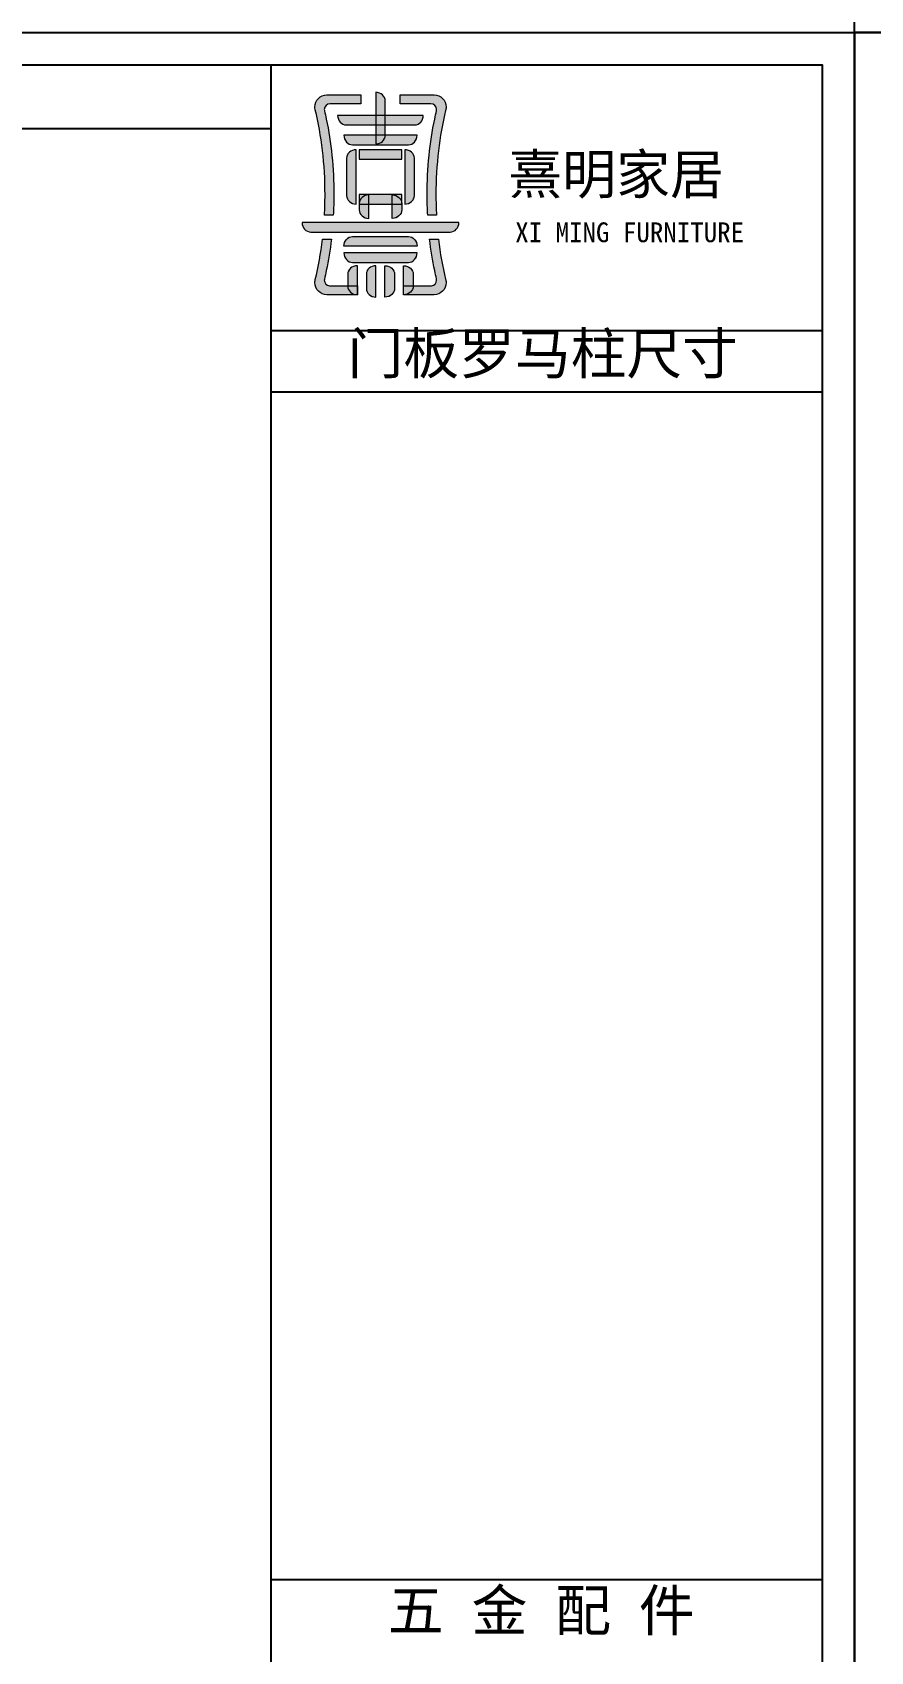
# Model space of a CAD drawing. Header units: millimetres. Extents: x -497855 to 324262, y -590254 to -173602.
# Drawn here: x -490743 to -488559, y -581239 to -577022 of the extents above; entities that cross this region are included whole.
import ezdxf

# ---------------------------------------------------------------- set-up
doc = ezdxf.new("R2010")
doc.units = ezdxf.units.MM
doc.layers.add('_U+56FE_U+5C42 1', color=7, linetype='Continuous')
doc.layers.add('C', color=145, linetype='Continuous')
doc.styles.get("Standard").update_dxf_attribs({"font": 'txt', "bigfont": 'gbcbig.shx'})

# ---------------------------------------------------------------- blocks, each defined once
blk = doc.blocks.new('block 6')
at = {"layer": '_U+56FE_U+5C42 1'}
h = blk.add_hatch(color=12, dxfattribs=at)
h.dxf.hatch_style = 2
edge = h.paths.add_edge_path()
edge.add_spline(control_points=[(-140.58, 48.536), (-140.58, 48.536), (-140.58, 48.536), (-140.58, 48.536), (-140.58, 48.536), (-140.58, 48.768), (-140.75, 48.957), (-140.958, 48.957), (-140.958, 48.957), (-143.396, 48.957), (-143.396, 48.957), (-143.605, 48.957), (-143.774, 48.768), (-143.774, 48.536), (-143.774, 48.536), (-143.774, 48.536), (-143.774, 48.536), (-143.774, 48.536), (-140.58, 48.536), (-140.58, 48.536), (-140.58, 48.536)], knot_values=[0, 0, 0, 0, 0.0001, 0.0002, 1, 1, 1, 2, 2, 2, 3, 3, 3, 4, 4, 4, 5, 5, 5, 6, 6, 6, 6], degree=3, periodic=0)
h = blk.add_hatch(color=12, dxfattribs=at)
h.dxf.hatch_style = 2
edge = h.paths.add_edge_path()
edge.add_spline(control_points=[(-140.58, 48.246), (-140.58, 48.246), (-140.58, 48.246), (-140.58, 48.246), (-140.58, 48.246), (-140.58, 48.014), (-140.75, 47.825), (-140.958, 47.825), (-140.958, 47.825), (-143.396, 47.825), (-143.396, 47.825), (-143.605, 47.825), (-143.774, 48.014), (-143.774, 48.246), (-143.774, 48.246), (-143.774, 48.246), (-143.774, 48.246), (-143.774, 48.246), (-140.58, 48.246), (-140.58, 48.246), (-140.58, 48.246)], knot_values=[0, 0, 0, 0, 0.0001, 0.0002, 1, 1, 1, 2, 2, 2, 3, 3, 3, 4, 4, 4, 5, 5, 5, 6, 6, 6, 6], degree=3, periodic=0)
at = {"layer": '_U+56FE_U+5C42 1', "lineweight": 0}
for points in [[(-140.58, 48.536), (-140.58, 48.536), (-140.58, 48.536), (-140.58, 48.536), (-140.58, 48.768), (-140.75, 48.957), (-140.958, 48.957), (-140.958, 48.957), (-143.396, 48.957), (-143.396, 48.957), (-143.605, 48.957), (-143.774, 48.768), (-143.774, 48.536), (-143.774, 48.536), (-143.774, 48.536), (-143.774, 48.536), (-143.774, 48.536), (-140.58, 48.536), (-140.58, 48.536)], [(-140.58, 48.246), (-140.58, 48.246), (-140.58, 48.246), (-140.58, 48.246), (-140.58, 48.014), (-140.75, 47.825), (-140.958, 47.825), (-140.958, 47.825), (-143.396, 47.825), (-143.396, 47.825), (-143.605, 47.825), (-143.774, 48.014), (-143.774, 48.246), (-143.774, 48.246), (-143.774, 48.246), (-143.774, 48.246), (-143.774, 48.246), (-140.58, 48.246), (-140.58, 48.246)]]:
    blk.add_open_spline(points, degree=3, knots=[0, 0, 0, 0, 1, 1, 1, 2, 2, 2, 3, 3, 3, 4, 4, 4, 5, 5, 5, 6, 6, 6, 6], dxfattribs=at)
blk = doc.blocks.new('block 7')
at = {"layer": '_U+56FE_U+5C42 1'}
h = blk.add_hatch(color=12, dxfattribs=at)
h.dxf.hatch_style = 2
edge = h.paths.add_edge_path()
edge.add_spline(control_points=[(-143.188, 46.417), (-143.188, 46.417), (-143.188, 46.417), (-143.188, 46.417), (-143.188, 46.417), (-143.421, 46.417), (-143.609, 46.586), (-143.609, 46.795), (-143.609, 46.795), (-143.609, 47.304), (-143.609, 47.304), (-143.609, 47.513), (-143.421, 47.682), (-143.188, 47.682), (-143.188, 47.682), (-143.188, 47.682), (-143.188, 47.682), (-143.188, 47.682), (-143.188, 46.417), (-143.188, 46.417), (-143.188, 46.417)], knot_values=[0, 0, 0, 0, 0.0001, 0.0002, 1, 1, 1, 2, 2, 2, 3, 3, 3, 4, 4, 4, 5, 5, 5, 6, 6, 6, 6], degree=3, periodic=0)
h = blk.add_hatch(color=12, dxfattribs=at)
h.dxf.hatch_style = 2
edge = h.paths.add_edge_path()
edge.add_spline(control_points=[(-142.374, 46.31), (-142.374, 46.31), (-142.374, 46.31), (-142.374, 46.31), (-142.374, 46.31), (-142.606, 46.31), (-142.795, 46.479), (-142.795, 46.688), (-142.795, 46.688), (-142.795, 47.304), (-142.795, 47.304), (-142.795, 47.513), (-142.606, 47.682), (-142.374, 47.682), (-142.374, 47.682), (-142.374, 47.682), (-142.374, 47.682), (-142.374, 47.682), (-142.374, 46.31), (-142.374, 46.31), (-142.374, 46.31)], knot_values=[0, 0, 0, 0, 0.0001, 0.0002, 1, 1, 1, 2, 2, 2, 3, 3, 3, 4, 4, 4, 5, 5, 5, 6, 6, 6, 6], degree=3, periodic=0)
h = blk.add_hatch(color=12, dxfattribs=at)
h.dxf.hatch_style = 2
edge = h.paths.add_edge_path()
edge.add_spline(control_points=[(-141.98, 46.31), (-141.98, 46.31), (-141.98, 46.31), (-141.98, 46.31), (-141.98, 46.31), (-141.748, 46.31), (-141.559, 46.479), (-141.559, 46.688), (-141.559, 46.688), (-141.559, 47.304), (-141.559, 47.304), (-141.559, 47.513), (-141.748, 47.682), (-141.98, 47.682), (-141.98, 47.682), (-141.98, 47.682), (-141.98, 47.682), (-141.98, 47.682), (-141.98, 46.31), (-141.98, 46.31), (-141.98, 46.31)], knot_values=[0, 0, 0, 0, 0.0001, 0.0002, 1, 1, 1, 2, 2, 2, 3, 3, 3, 4, 4, 4, 5, 5, 5, 6, 6, 6, 6], degree=3, periodic=0)
h = blk.add_hatch(color=12, dxfattribs=at)
h.dxf.hatch_style = 2
edge = h.paths.add_edge_path()
edge.add_spline(control_points=[(-141.166, 46.417), (-141.166, 46.417), (-141.166, 46.417), (-141.166, 46.417), (-141.166, 46.417), (-140.934, 46.417), (-140.745, 46.586), (-140.745, 46.795), (-140.745, 46.795), (-140.745, 47.304), (-140.745, 47.304), (-140.745, 47.513), (-140.934, 47.682), (-141.166, 47.682), (-141.166, 47.682), (-141.166, 47.682), (-141.166, 47.682), (-141.166, 47.682), (-141.166, 46.417), (-141.166, 46.417), (-141.166, 46.417)], knot_values=[0, 0, 0, 0, 0.0001, 0.0002, 1, 1, 1, 2, 2, 2, 3, 3, 3, 4, 4, 4, 5, 5, 5, 6, 6, 6, 6], degree=3, periodic=0)
at = {"layer": '_U+56FE_U+5C42 1', "lineweight": 0}
for points in [[(-143.188, 46.417), (-143.188, 46.417), (-143.188, 46.417), (-143.188, 46.417), (-143.421, 46.417), (-143.609, 46.586), (-143.609, 46.795), (-143.609, 46.795), (-143.609, 47.304), (-143.609, 47.304), (-143.609, 47.513), (-143.421, 47.682), (-143.188, 47.682), (-143.188, 47.682), (-143.188, 47.682), (-143.188, 47.682), (-143.188, 47.682), (-143.188, 46.417), (-143.188, 46.417)], [(-142.374, 46.31), (-142.374, 46.31), (-142.374, 46.31), (-142.374, 46.31), (-142.606, 46.31), (-142.795, 46.479), (-142.795, 46.688), (-142.795, 46.688), (-142.795, 47.304), (-142.795, 47.304), (-142.795, 47.513), (-142.606, 47.682), (-142.374, 47.682), (-142.374, 47.682), (-142.374, 47.682), (-142.374, 47.682), (-142.374, 47.682), (-142.374, 46.31), (-142.374, 46.31)], [(-141.98, 46.31), (-141.98, 46.31), (-141.98, 46.31), (-141.98, 46.31), (-141.748, 46.31), (-141.559, 46.479), (-141.559, 46.688), (-141.559, 46.688), (-141.559, 47.304), (-141.559, 47.304), (-141.559, 47.513), (-141.748, 47.682), (-141.98, 47.682), (-141.98, 47.682), (-141.98, 47.682), (-141.98, 47.682), (-141.98, 47.682), (-141.98, 46.31), (-141.98, 46.31)], [(-141.166, 46.417), (-141.166, 46.417), (-141.166, 46.417), (-141.166, 46.417), (-140.934, 46.417), (-140.745, 46.586), (-140.745, 46.795), (-140.745, 46.795), (-140.745, 47.304), (-140.745, 47.304), (-140.745, 47.513), (-140.934, 47.682), (-141.166, 47.682), (-141.166, 47.682), (-141.166, 47.682), (-141.166, 47.682), (-141.166, 47.682), (-141.166, 46.417), (-141.166, 46.417)]]:
    blk.add_open_spline(points, degree=3, knots=[0, 0, 0, 0, 1, 1, 1, 2, 2, 2, 3, 3, 3, 4, 4, 4, 5, 5, 5, 6, 6, 6, 6], dxfattribs=at)
blk = doc.blocks.new('block 8')
at = {"layer": '_U+56FE_U+5C42 1'}
h = blk.add_hatch(color=12, dxfattribs=at)
h.dxf.hatch_style = 2
edge = h.paths.add_edge_path()
edge.add_spline(control_points=[(-143.236, 50.375), (-143.236, 50.375), (-143.236, 50.375), (-143.236, 50.375), (-143.236, 50.375), (-143.469, 50.375), (-143.657, 50.544), (-143.657, 50.753), (-143.657, 50.753), (-143.657, 52.376), (-143.657, 52.376), (-143.657, 52.585), (-143.469, 52.754), (-143.236, 52.754), (-143.236, 52.754), (-143.236, 52.754), (-143.236, 52.754), (-143.236, 52.754), (-143.236, 50.375), (-143.236, 50.375), (-143.236, 50.375)], knot_values=[0, 0, 0, 0, 0.0001, 0.0002, 1, 1, 1, 2, 2, 2, 3, 3, 3, 4, 4, 4, 5, 5, 5, 6, 6, 6, 6], degree=3, periodic=0)
h = blk.add_hatch(color=12, dxfattribs=at)
h.dxf.hatch_style = 2
edge = h.paths.add_edge_path()
edge.add_spline(control_points=[(-141.118, 52.754), (-141.118, 52.754), (-141.118, 52.754), (-141.118, 52.754), (-141.118, 52.754), (-140.885, 52.754), (-140.697, 52.585), (-140.697, 52.376), (-140.697, 52.376), (-140.697, 50.753), (-140.697, 50.753), (-140.697, 50.544), (-140.885, 50.375), (-141.118, 50.375), (-141.118, 50.375), (-141.118, 50.375), (-141.118, 50.375), (-141.118, 50.375), (-141.118, 52.754), (-141.118, 52.754), (-141.118, 52.754)], knot_values=[0, 0, 0, 0, 0.0001, 0.0002, 1, 1, 1, 2, 2, 2, 3, 3, 3, 4, 4, 4, 5, 5, 5, 6, 6, 6, 6], degree=3, periodic=0)
at = {"layer": '_U+56FE_U+5C42 1', "lineweight": 0}
for points in [[(-143.236, 50.375), (-143.236, 50.375), (-143.236, 50.375), (-143.236, 50.375), (-143.469, 50.375), (-143.657, 50.544), (-143.657, 50.753), (-143.657, 50.753), (-143.657, 52.376), (-143.657, 52.376), (-143.657, 52.585), (-143.469, 52.754), (-143.236, 52.754), (-143.236, 52.754), (-143.236, 52.754), (-143.236, 52.754), (-143.236, 52.754), (-143.236, 50.375), (-143.236, 50.375)], [(-141.118, 52.754), (-141.118, 52.754), (-141.118, 52.754), (-141.118, 52.754), (-140.885, 52.754), (-140.697, 52.585), (-140.697, 52.376), (-140.697, 52.376), (-140.697, 50.753), (-140.697, 50.753), (-140.697, 50.544), (-140.885, 50.375), (-141.118, 50.375), (-141.118, 50.375), (-141.118, 50.375), (-141.118, 50.375), (-141.118, 50.375), (-141.118, 52.754), (-141.118, 52.754)]]:
    blk.add_open_spline(points, degree=3, knots=[0, 0, 0, 0, 1, 1, 1, 2, 2, 2, 3, 3, 3, 4, 4, 4, 5, 5, 5, 6, 6, 6, 6], dxfattribs=at)
blk = doc.blocks.new('block 9')
at = {"layer": '_U+56FE_U+5C42 1'}
h = blk.add_hatch(color=12, dxfattribs=at)
h.dxf.hatch_style = 2
h.paths.add_polyline_path([(-141.246, 52.754), (-143.108, 52.754), (-143.108, 52.333), (-141.246, 52.333)])
h = blk.add_hatch(color=12, dxfattribs=at)
h.dxf.hatch_style = 2
h.paths.add_polyline_path([(-141.246, 50.796), (-143.108, 50.796), (-143.108, 50.375), (-141.246, 50.375)])
h = blk.add_hatch(color=12, dxfattribs=at)
h.dxf.hatch_style = 2
edge = h.paths.add_edge_path()
edge.add_spline(control_points=[(-142.687, 49.749), (-142.687, 49.749), (-142.687, 49.749), (-142.687, 49.749), (-142.687, 49.749), (-142.919, 49.749), (-143.108, 49.918), (-143.108, 50.126), (-143.108, 50.126), (-143.108, 50.396), (-143.108, 50.396), (-143.108, 50.605), (-142.919, 50.775), (-142.687, 50.775), (-142.687, 50.775), (-142.687, 50.775), (-142.687, 50.775), (-142.687, 50.775), (-142.687, 49.749), (-142.687, 49.749), (-142.687, 49.749)], knot_values=[0, 0, 0, 0, 0.0001, 0.0002, 1, 1, 1, 2, 2, 2, 3, 3, 3, 4, 4, 4, 5, 5, 5, 6, 6, 6, 6], degree=3, periodic=0)
h = blk.add_hatch(color=12, dxfattribs=at)
h.dxf.hatch_style = 2
edge = h.paths.add_edge_path()
edge.add_spline(control_points=[(-141.667, 49.749), (-141.667, 49.749), (-141.667, 49.749), (-141.667, 49.749), (-141.667, 49.749), (-141.434, 49.749), (-141.246, 49.918), (-141.246, 50.126), (-141.246, 50.126), (-141.246, 50.396), (-141.246, 50.396), (-141.246, 50.605), (-141.434, 50.775), (-141.667, 50.775), (-141.667, 50.775), (-141.667, 50.775), (-141.667, 50.775), (-141.667, 50.775), (-141.667, 49.749), (-141.667, 49.749), (-141.667, 49.749)], knot_values=[0, 0, 0, 0, 0.0001, 0.0002, 1, 1, 1, 2, 2, 2, 3, 3, 3, 4, 4, 4, 5, 5, 5, 6, 6, 6, 6], degree=3, periodic=0)
at = {"layer": '_U+56FE_U+5C42 1', "lineweight": 0}
for points in [[(-141.246, 52.754), (-143.108, 52.754), (-143.108, 52.333), (-141.246, 52.333), (-141.246, 52.754)], [(-141.246, 50.796), (-143.108, 50.796), (-143.108, 50.375), (-141.246, 50.375), (-141.246, 50.796)]]:
    blk.add_lwpolyline(points, dxfattribs=at)
for points in [[(-142.687, 49.749), (-142.687, 49.749), (-142.687, 49.749), (-142.687, 49.749), (-142.919, 49.749), (-143.108, 49.918), (-143.108, 50.126), (-143.108, 50.126), (-143.108, 50.396), (-143.108, 50.396), (-143.108, 50.605), (-142.919, 50.775), (-142.687, 50.775), (-142.687, 50.775), (-142.687, 50.775), (-142.687, 50.775), (-142.687, 50.775), (-142.687, 49.749), (-142.687, 49.749)], [(-141.667, 49.749), (-141.667, 49.749), (-141.667, 49.749), (-141.667, 49.749), (-141.434, 49.749), (-141.246, 49.918), (-141.246, 50.126), (-141.246, 50.126), (-141.246, 50.396), (-141.246, 50.396), (-141.246, 50.605), (-141.434, 50.775), (-141.667, 50.775), (-141.667, 50.775), (-141.667, 50.775), (-141.667, 50.775), (-141.667, 50.775), (-141.667, 49.749), (-141.667, 49.749)]]:
    blk.add_open_spline(points, degree=3, knots=[0, 0, 0, 0, 1, 1, 1, 2, 2, 2, 3, 3, 3, 4, 4, 4, 5, 5, 5, 6, 6, 6, 6], dxfattribs=at)

msp = doc.modelspace()

# ---------------------------------------------------------------- hatches: boundary and pattern name
at = {"layer": '_U+56FE_U+5C42 1'}
h = msp.add_hatch(color=12, dxfattribs=at)
h.dxf.hatch_style = 2
edge = h.paths.add_edge_path()
edge.add_spline(control_points=[(-489848.87, -577312.07), (-489848.87, -577312.07), (-489848.87, -577312.07), (-489848.87, -577177.67), (-489848.87, -577177.67), (-489848.87, -577177.67), (-489848.87, -577177.67), (-489848.87, -577177.67), (-489835.01, -577177.67), (-489823.79, -577187.77), (-489823.79, -577200.22), (-489823.79, -577200.22), (-489823.79, -577289.5), (-489823.79, -577289.5), (-489823.79, -577301.95), (-489835.01, -577312.07), (-489848.87, -577312.07), (-489848.87, -577312.07), (-489848.87, -577312.07), (-489848.87, -577312.07)], knot_values=[0, 0, 0, 0, 0.0001, 1, 1, 1, 2, 2, 2, 3, 3, 3, 4, 4, 4, 5, 5, 5, 6, 6, 6, 6], degree=3, periodic=0)
h = msp.add_hatch(color=12, dxfattribs=at)
h.dxf.hatch_style = 2
edge = h.paths.add_edge_path()
edge.add_spline(control_points=[(-490006.83, -577221.96), (-490006.83, -577221.96), (-490006.74, -577222.38), (-490006.62, -577222.8), (-490006.49, -577223.19), (-489989.68, -577289.6), (-489980.81, -577365.52), (-489980.81, -577444.64), (-489980.81, -577462.62), (-489981.32, -577480.42), (-489982.18, -577497.98), (-489982.18, -577497.98), (-489959.27, -577497.98), (-489959.27, -577497.98), (-489958.39, -577480.38), (-489957.9, -577462.62), (-489957.9, -577444.64), (-489957.9, -577375.13), (-489964.69, -577307.98), (-489977.52, -577247.16), (-489979.04, -577239.96), (-489980.63, -577232.81), (-489982.28, -577225.76), (-489982.28, -577225.76), (-489982.22, -577225.76), (-489982.22, -577225.76), (-489982.47, -577224.66), (-489982.65, -577223.52), (-489982.65, -577222.29), (-489982.65, -577214.07), (-489975.97, -577207.38), (-489967.73, -577207.38), (-489967.73, -577207.38), (-489887.29, -577207.38), (-489887.29, -577207.38), (-489887.29, -577207.38), (-489887.29, -577184.45), (-489887.29, -577184.45), (-489887.29, -577184.45), (-489976.04, -577184.45), (-489976.04, -577184.45), (-489993.39, -577184.45), (-490007.45, -577198.53), (-490007.45, -577215.89), (-490007.45, -577217.97), (-490007.21, -577219.98), (-490006.83, -577221.96)], knot_values=[0, 0, 0, 0, 0.0001, 1, 1, 1, 2, 2, 2, 3, 3, 3, 4, 4, 4, 5, 5, 5, 6, 6, 6, 7, 7, 7, 8, 8, 8, 9, 9, 9, 10, 10, 10, 11, 11, 11, 12, 12, 12, 13, 13, 13, 14, 14, 14, 15, 15, 15, 15], degree=3, periodic=0)
h = msp.add_hatch(color=12, dxfattribs=at)
h.dxf.hatch_style = 2
edge = h.paths.add_edge_path()
edge.add_spline(control_points=[(-489705.48, -577207.43), (-489705.48, -577207.43), (-489705.3, -577207.43), (-489705.14, -577207.38), (-489704.94, -577207.38), (-489696.7, -577207.38), (-489690.01, -577214.07), (-489690.01, -577222.29), (-489690.01, -577223.37), (-489690.08, -577224.37), (-489690.32, -577225.38), (-489690.32, -577225.38), (-489690.26, -577225.38), (-489690.26, -577225.38), (-489692, -577232.59), (-489693.59, -577239.82), (-489695.14, -577247.16), (-489707.96, -577307.98), (-489714.77, -577375.13), (-489714.77, -577444.64), (-489714.77, -577462.62), (-489714.28, -577480.38), (-489713.4, -577497.98), (-489713.4, -577497.98), (-489690.48, -577497.98), (-489690.48, -577497.98), (-489691.39, -577480.42), (-489691.84, -577462.62), (-489691.84, -577444.64), (-489691.84, -577366.24), (-489683.16, -577290.94), (-489666.65, -577224.93), (-489666.36, -577223.77), (-489666.03, -577222.69), (-489665.72, -577221.55), (-489665.38, -577219.69), (-489665.15, -577217.81), (-489665.15, -577215.89), (-489665.15, -577198.53), (-489679.22, -577184.45), (-489696.57, -577184.45), (-489696.57, -577184.45), (-489785.37, -577184.45), (-489785.37, -577184.45), (-489785.37, -577184.45), (-489785.37, -577207.38), (-489785.37, -577207.38), (-489785.37, -577207.38), (-489705.48, -577207.38), (-489705.48, -577207.38), (-489705.48, -577207.38), (-489705.48, -577207.43), (-489705.48, -577207.43)], knot_values=[0, 0, 0, 0, 0.0001, 1, 1, 1, 2, 2, 2, 3, 3, 3, 4, 4, 4, 5, 5, 5, 6, 6, 6, 7, 7, 7, 8, 8, 8, 9, 9, 9, 10, 10, 10, 11, 11, 11, 12, 12, 12, 13, 13, 13, 14, 14, 14, 15, 15, 15, 16, 16, 16, 17, 17, 17, 17], degree=3, periodic=0)
h = msp.add_hatch(color=12, dxfattribs=at)
h.dxf.hatch_style = 2
edge = h.paths.add_edge_path()
edge.add_spline(control_points=[(-489947.89, -577237.61), (-489947.89, -577237.61), (-489947.89, -577237.61), (-489724.78, -577237.61), (-489724.78, -577237.61), (-489724.78, -577237.61), (-489724.78, -577237.61), (-489724.78, -577237.61), (-489724.78, -577251.47), (-489734.88, -577262.68), (-489747.33, -577262.68), (-489747.33, -577262.68), (-489925.31, -577262.68), (-489925.31, -577262.68), (-489937.78, -577262.68), (-489947.89, -577251.47), (-489947.89, -577237.61), (-489947.89, -577237.61), (-489947.89, -577237.61), (-489947.89, -577237.61)], knot_values=[0, 0, 0, 0, 0.0001, 1, 1, 1, 2, 2, 2, 3, 3, 3, 4, 4, 4, 5, 5, 5, 6, 6, 6, 6], degree=3, periodic=0)
h = msp.add_hatch(color=12, dxfattribs=at)
h.dxf.hatch_style = 2
edge = h.paths.add_edge_path()
edge.add_spline(control_points=[(-489931.51, -577289.41), (-489931.51, -577289.41), (-489931.51, -577289.41), (-489741.15, -577289.41), (-489741.15, -577289.41), (-489741.15, -577289.41), (-489741.15, -577289.41), (-489741.15, -577289.41), (-489741.15, -577303.25), (-489751.27, -577314.49), (-489763.69, -577314.49), (-489763.69, -577314.49), (-489908.98, -577314.49), (-489908.98, -577314.49), (-489921.43, -577314.49), (-489931.51, -577303.25), (-489931.51, -577289.41), (-489931.51, -577289.41), (-489931.51, -577289.41), (-489931.51, -577289.41)], knot_values=[0, 0, 0, 0, 0.0001, 1, 1, 1, 2, 2, 2, 3, 3, 3, 4, 4, 4, 5, 5, 5, 6, 6, 6, 6], degree=3, periodic=0)
h = msp.add_hatch(color=12, dxfattribs=at)
h.dxf.hatch_style = 2
edge = h.paths.add_edge_path()
edge.add_spline(control_points=[(-490040.48, -577516.56), (-490040.48, -577516.56), (-490040.48, -577516.56), (-489632.18, -577516.56), (-489632.18, -577516.56), (-489632.18, -577516.56), (-489632.18, -577516.56), (-489632.18, -577516.56), (-489632.18, -577530.38), (-489642.25, -577541.68), (-489654.7, -577541.68), (-489654.7, -577541.68), (-490017.95, -577541.68), (-490017.95, -577541.68), (-490030.4, -577541.68), (-490040.48, -577530.38), (-490040.48, -577516.56), (-490040.48, -577516.56), (-490040.48, -577516.56), (-490040.48, -577516.56)], knot_values=[0, 0, 0, 0, 0.0001, 1, 1, 1, 2, 2, 2, 3, 3, 3, 4, 4, 4, 5, 5, 5, 6, 6, 6, 6], degree=3, periodic=0)
h = msp.add_hatch(color=12, dxfattribs=at)
h.dxf.hatch_style = 2
edge = h.paths.add_edge_path()
edge.add_spline(control_points=[(-489969.08, -577681.85), (-489969.08, -577681.85), (-489976.69, -577681.18), (-489982.65, -577674.86), (-489982.65, -577667.05), (-489982.65, -577666.15), (-489982.55, -577665.3), (-489982.4, -577664.45), (-489982.4, -577664.45), (-489982.53, -577664.45), (-489982.53, -577664.45), (-489980.79, -577657.08), (-489979.09, -577649.63), (-489977.54, -577642.1), (-489971.99, -577615.86), (-489967.51, -577588.55), (-489964.35, -577560.24), (-489964.35, -577560.24), (-489987.35, -577560.24), (-489987.35, -577560.24), (-489991.65, -577597.16), (-489998.02, -577632.52), (-490006.36, -577665.55), (-490006.51, -577666.22), (-490006.69, -577666.87), (-490006.85, -577667.56), (-490007.21, -577669.46), (-490007.45, -577671.37), (-490007.45, -577673.38), (-490007.45, -577690.73), (-489993.39, -577704.77), (-489976.04, -577704.77), (-489976.04, -577704.77), (-489896.6, -577704.77), (-489896.6, -577704.77), (-489896.6, -577704.77), (-489896.6, -577681.85), (-489896.6, -577681.85), (-489896.6, -577681.85), (-489969.08, -577681.85), (-489969.08, -577681.85)], knot_values=[0, 0, 0, 0, 0.0001, 1, 1, 1, 2, 2, 2, 3, 3, 3, 4, 4, 4, 5, 5, 5, 6, 6, 6, 7, 7, 7, 8, 8, 8, 9, 9, 9, 10, 10, 10, 11, 11, 11, 12, 12, 12, 13, 13, 13, 13], degree=3, periodic=0)
h = msp.add_hatch(color=12, dxfattribs=at)
h.dxf.hatch_style = 2
edge = h.paths.add_edge_path()
edge.add_spline(control_points=[(-489665.69, -577668.03), (-489665.69, -577668.03), (-489666.03, -577666.8), (-489666.3, -577665.57), (-489666.63, -577664.33), (-489674.8, -577631.69), (-489681.09, -577596.76), (-489685.31, -577560.24), (-489685.31, -577560.24), (-489708.34, -577560.24), (-489708.34, -577560.24), (-489705.14, -577588.52), (-489700.64, -577615.86), (-489695.14, -577642.1), (-489693.59, -577649.42), (-489692, -577656.63), (-489690.3, -577663.76), (-489690.3, -577663.76), (-489690.39, -577663.76), (-489690.39, -577663.76), (-489690.14, -577664.85), (-489689.98, -577665.93), (-489689.98, -577667.05), (-489689.98, -577674.86), (-489695.94, -577681.18), (-489703.57, -577681.85), (-489703.57, -577681.85), (-489776.07, -577681.85), (-489776.07, -577681.85), (-489776.07, -577681.85), (-489776.07, -577704.77), (-489776.07, -577704.77), (-489776.07, -577704.77), (-489696.57, -577704.77), (-489696.57, -577704.77), (-489679.22, -577704.77), (-489665.15, -577690.73), (-489665.15, -577673.38), (-489665.15, -577671.54), (-489665.38, -577669.75), (-489665.69, -577668.03)], knot_values=[0, 0, 0, 0, 0.0001, 1, 1, 1, 2, 2, 2, 3, 3, 3, 4, 4, 4, 5, 5, 5, 6, 6, 6, 7, 7, 7, 8, 8, 8, 9, 9, 9, 10, 10, 10, 11, 11, 11, 12, 12, 12, 13, 13, 13, 13], degree=3, periodic=0)

# ---------------------------------------------------------------- linework, layer by layer
at = {"color": 7}
for p, q in [((-490122.25, -577105.64), (-490122.25, -583553.67)), ((-497771.2, -577272.22), (-490122.25, -577272.22)), ((-490122.25, -577798.15), (-488685.56, -577798.15)), ((-490122.25, -577957.78), (-488685.56, -577957.78)), ((-490122.25, -581051.53), (-488685.56, -581051.53))]:
    msp.add_line(p, q, dxfattribs=at)
for points in [[(-479347.53, -577021.51), (-488601.43, -577021.51), (-488601.43, -570405.23), (-479347.53, -570405.23)], [(-488601.43, -570405.23), (-479347.53, -570405.23), (-479347.53, -577021.51), (-488601.43, -577021.51)], [(-488601.43, -583637.8), (-497855.33, -583637.8), (-497855.33, -577021.51), (-488601.43, -577021.51)], [(-497855.33, -577021.51), (-488601.43, -577021.51), (-488601.43, -583637.8), (-497855.33, -583637.8)], [(-479347.53, -583637.8), (-488601.43, -583637.8), (-488601.43, -577021.51), (-479347.53, -577021.51)], [(-488601.43, -577021.51), (-479347.53, -577021.51), (-479347.53, -583637.8), (-488601.43, -583637.8)], [(-497771.2, -577105.64), (-488685.56, -577105.64), (-488685.56, -583553.67), (-497771.2, -583553.67)]]:
    msp.add_lwpolyline(points, close=True, dxfattribs=at)
at = {"layer": '_U+56FE_U+5C42 1', "lineweight": 0}
for points, knots in [([(-489848.87, -577177.67), (-489848.87, -577177.67), (-489848.87, -577177.67), (-489848.87, -577177.67), (-489835.01, -577177.67), (-489823.79, -577187.77), (-489823.79, -577200.22), (-489823.79, -577200.22), (-489823.79, -577289.5), (-489823.79, -577289.5), (-489823.79, -577301.95), (-489835.01, -577312.07), (-489848.87, -577312.07), (-489848.87, -577312.07), (-489848.87, -577312.07), (-489848.87, -577312.07), (-489848.87, -577312.07), (-489848.87, -577177.67), (-489848.87, -577177.67)], [0, 0, 0, 0, 1, 1, 1, 2, 2, 2, 3, 3, 3, 4, 4, 4, 5, 5, 5, 6, 6, 6, 6]), ([(-489976.04, -577184.45), (-489993.39, -577184.45), (-490007.45, -577198.53), (-490007.45, -577215.89), (-490007.45, -577217.97), (-490007.21, -577219.98), (-490006.83, -577221.96), (-490006.74, -577222.38), (-490006.62, -577222.8), (-490006.49, -577223.19), (-489989.68, -577289.6), (-489980.81, -577365.52), (-489980.81, -577444.64), (-489980.81, -577462.62), (-489981.32, -577480.42), (-489982.18, -577497.98), (-489982.18, -577497.98), (-489959.27, -577497.98), (-489959.27, -577497.98), (-489958.39, -577480.38), (-489957.9, -577462.62), (-489957.9, -577444.64), (-489957.9, -577375.13), (-489964.69, -577307.98), (-489977.52, -577247.16), (-489979.04, -577239.96), (-489980.63, -577232.81), (-489982.28, -577225.76), (-489982.28, -577225.76), (-489982.22, -577225.76), (-489982.22, -577225.76), (-489982.47, -577224.66), (-489982.65, -577223.52), (-489982.65, -577222.29), (-489982.65, -577214.07), (-489975.97, -577207.38), (-489967.73, -577207.38), (-489967.73, -577207.38), (-489887.29, -577207.38), (-489887.29, -577207.38), (-489887.29, -577207.38), (-489887.29, -577184.45), (-489887.29, -577184.45), (-489887.29, -577184.45), (-489976.04, -577184.45), (-489976.04, -577184.45)], [0, 0, 0, 0, 1, 1, 1, 2, 2, 2, 3, 3, 3, 4, 4, 4, 5, 5, 5, 6, 6, 6, 7, 7, 7, 8, 8, 8, 9, 9, 9, 10, 10, 10, 11, 11, 11, 12, 12, 12, 13, 13, 13, 14, 14, 14, 15, 15, 15, 15]), ([(-489696.57, -577184.45), (-489696.57, -577184.45), (-489696.57, -577184.45), (-489785.37, -577184.45), (-489785.37, -577184.45), (-489785.37, -577184.45), (-489785.37, -577207.38), (-489785.37, -577207.38), (-489785.37, -577207.38), (-489705.48, -577207.38), (-489705.48, -577207.38), (-489705.48, -577207.38), (-489705.48, -577207.43), (-489705.48, -577207.43), (-489705.3, -577207.43), (-489705.14, -577207.38), (-489704.94, -577207.38), (-489696.7, -577207.38), (-489690.01, -577214.07), (-489690.01, -577222.29), (-489690.01, -577223.37), (-489690.08, -577224.37), (-489690.32, -577225.38), (-489690.32, -577225.38), (-489690.26, -577225.38), (-489690.26, -577225.38), (-489692, -577232.59), (-489693.59, -577239.82), (-489695.14, -577247.16), (-489707.96, -577307.98), (-489714.77, -577375.13), (-489714.77, -577444.64), (-489714.77, -577462.62), (-489714.28, -577480.38), (-489713.4, -577497.98), (-489713.4, -577497.98), (-489690.48, -577497.98), (-489690.48, -577497.98), (-489691.39, -577480.42), (-489691.84, -577462.62), (-489691.84, -577444.64), (-489691.84, -577366.24), (-489683.16, -577290.94), (-489666.65, -577224.93), (-489666.36, -577223.77), (-489666.03, -577222.69), (-489665.72, -577221.55), (-489665.38, -577219.69), (-489665.15, -577217.81), (-489665.15, -577215.89), (-489665.15, -577198.53), (-489679.22, -577184.45), (-489696.57, -577184.45)], [0, 0, 0, 0, 0, 1, 1, 1, 2, 2, 2, 3, 3, 3, 4, 4, 4, 5, 5, 5, 6, 6, 6, 7, 7, 7, 8, 8, 8, 9, 9, 9, 10, 10, 10, 11, 11, 11, 12, 12, 12, 13, 13, 13, 14, 14, 14, 15, 15, 15, 16, 16, 16, 17, 17, 17, 17]), ([(-489724.78, -577237.61), (-489724.78, -577237.61), (-489724.78, -577237.61), (-489724.78, -577237.61), (-489724.78, -577251.47), (-489734.88, -577262.68), (-489747.33, -577262.68), (-489747.33, -577262.68), (-489925.31, -577262.68), (-489925.31, -577262.68), (-489937.78, -577262.68), (-489947.89, -577251.47), (-489947.89, -577237.61), (-489947.89, -577237.61), (-489947.89, -577237.61), (-489947.89, -577237.61), (-489947.89, -577237.61), (-489724.78, -577237.61), (-489724.78, -577237.61)], [0, 0, 0, 0, 1, 1, 1, 2, 2, 2, 3, 3, 3, 4, 4, 4, 5, 5, 5, 6, 6, 6, 6]), ([(-489741.15, -577289.41), (-489741.15, -577289.41), (-489741.15, -577289.41), (-489741.15, -577289.41), (-489741.15, -577303.25), (-489751.27, -577314.49), (-489763.69, -577314.49), (-489763.69, -577314.49), (-489908.98, -577314.49), (-489908.98, -577314.49), (-489921.43, -577314.49), (-489931.51, -577303.25), (-489931.51, -577289.41), (-489931.51, -577289.41), (-489931.51, -577289.41), (-489931.51, -577289.41), (-489931.51, -577289.41), (-489741.15, -577289.41), (-489741.15, -577289.41)], [0, 0, 0, 0, 1, 1, 1, 2, 2, 2, 3, 3, 3, 4, 4, 4, 5, 5, 5, 6, 6, 6, 6]), ([(-489632.18, -577516.56), (-489632.18, -577516.56), (-489632.18, -577516.56), (-489632.18, -577516.56), (-489632.18, -577530.38), (-489642.25, -577541.68), (-489654.7, -577541.68), (-489654.7, -577541.68), (-490017.95, -577541.68), (-490017.95, -577541.68), (-490030.4, -577541.68), (-490040.48, -577530.38), (-490040.48, -577516.56), (-490040.48, -577516.56), (-490040.48, -577516.56), (-490040.48, -577516.56), (-490040.48, -577516.56), (-489632.18, -577516.56), (-489632.18, -577516.56)], [0, 0, 0, 0, 1, 1, 1, 2, 2, 2, 3, 3, 3, 4, 4, 4, 5, 5, 5, 6, 6, 6, 6]), ([(-489969.08, -577681.85), (-489976.69, -577681.18), (-489982.65, -577674.86), (-489982.65, -577667.05), (-489982.65, -577666.15), (-489982.55, -577665.3), (-489982.4, -577664.45), (-489982.4, -577664.45), (-489982.53, -577664.45), (-489982.53, -577664.45), (-489980.79, -577657.08), (-489979.09, -577649.63), (-489977.54, -577642.1), (-489971.99, -577615.86), (-489967.51, -577588.55), (-489964.35, -577560.24), (-489964.35, -577560.24), (-489987.35, -577560.24), (-489987.35, -577560.24), (-489991.65, -577597.16), (-489998.02, -577632.52), (-490006.36, -577665.55), (-490006.51, -577666.22), (-490006.69, -577666.87), (-490006.85, -577667.56), (-490007.21, -577669.46), (-490007.45, -577671.37), (-490007.45, -577673.38), (-490007.45, -577690.73), (-489993.39, -577704.77), (-489976.04, -577704.77), (-489976.04, -577704.77), (-489896.6, -577704.77), (-489896.6, -577704.77), (-489896.6, -577704.77), (-489896.6, -577681.85), (-489896.6, -577681.85), (-489896.6, -577681.85), (-489969.08, -577681.85), (-489969.08, -577681.85)], [0, 0, 0, 0, 1, 1, 1, 2, 2, 2, 3, 3, 3, 4, 4, 4, 5, 5, 5, 6, 6, 6, 7, 7, 7, 8, 8, 8, 9, 9, 9, 10, 10, 10, 11, 11, 11, 12, 12, 12, 13, 13, 13, 13]), ([(-489665.69, -577668.03), (-489666.03, -577666.8), (-489666.3, -577665.57), (-489666.63, -577664.33), (-489674.8, -577631.69), (-489681.09, -577596.76), (-489685.31, -577560.24), (-489685.31, -577560.24), (-489708.34, -577560.24), (-489708.34, -577560.24), (-489705.14, -577588.52), (-489700.64, -577615.86), (-489695.14, -577642.1), (-489693.59, -577649.42), (-489692, -577656.63), (-489690.3, -577663.76), (-489690.3, -577663.76), (-489690.39, -577663.76), (-489690.39, -577663.76), (-489690.14, -577664.85), (-489689.98, -577665.93), (-489689.98, -577667.05), (-489689.98, -577674.86), (-489695.94, -577681.18), (-489703.57, -577681.85), (-489703.57, -577681.85), (-489776.07, -577681.85), (-489776.07, -577681.85), (-489776.07, -577681.85), (-489776.07, -577704.77), (-489776.07, -577704.77), (-489776.07, -577704.77), (-489696.57, -577704.77), (-489696.57, -577704.77), (-489679.22, -577704.77), (-489665.15, -577690.73), (-489665.15, -577673.38), (-489665.15, -577671.54), (-489665.38, -577669.75), (-489665.69, -577668.03)], [0, 0, 0, 0, 1, 1, 1, 2, 2, 2, 3, 3, 3, 4, 4, 4, 5, 5, 5, 6, 6, 6, 7, 7, 7, 8, 8, 8, 9, 9, 9, 10, 10, 10, 11, 11, 11, 12, 12, 12, 13, 13, 13, 13])]:
    msp.add_open_spline(points, degree=3, knots=knots, dxfattribs=at)

# ---------------------------------------------------------------- block references
at = {"layer": '_U+56FE_U+5C42 1', "xscale": 59.60413078527199, "yscale": 59.60413078538841, "zscale": 59.604130785316}
for name in ['block 8', 'block 9', 'block 6', 'block 7']:
    msp.add_blockref(name, (-481362, -580471.41), dxfattribs=at)

# ---------------------------------------------------------------- texts
at = {"color": 7, "char_height": 106.5512, "attachment_point": 1}
for s, insert in [('{\\fKaiTi|b0|i0|c134|p49;门板罗马柱尺寸}', (-489922.33, -577804.57)), ('{\\fKaiTi|b0|i0|c134|p49;五 金 配 件}', (-489816.67, -581078.72))]:
    msp.add_mtext(s, dxfattribs=dict(at, insert=insert))
at = {"layer": 'C', "color": 0, "linetype": 'ByBlock', "attachment_point": 1, "line_spacing_factor": 1.113371}
for s, insert, char_height, width in [('{\\fSimHei|b0|i0|c134|p49;       熹明家居}', (-489994.71, -577339.33), 103.1075, 1347.0265), ('{\\fSimHei|b0|i0|c134|p49;XI MING FURNITURE}', (-489485.3, -577516.47), 51.5538, 673.5133)]:
    msp.add_mtext(s, dxfattribs=dict(at, insert=insert, char_height=char_height, width=width))

doc.saveas('drawing.dxf')
